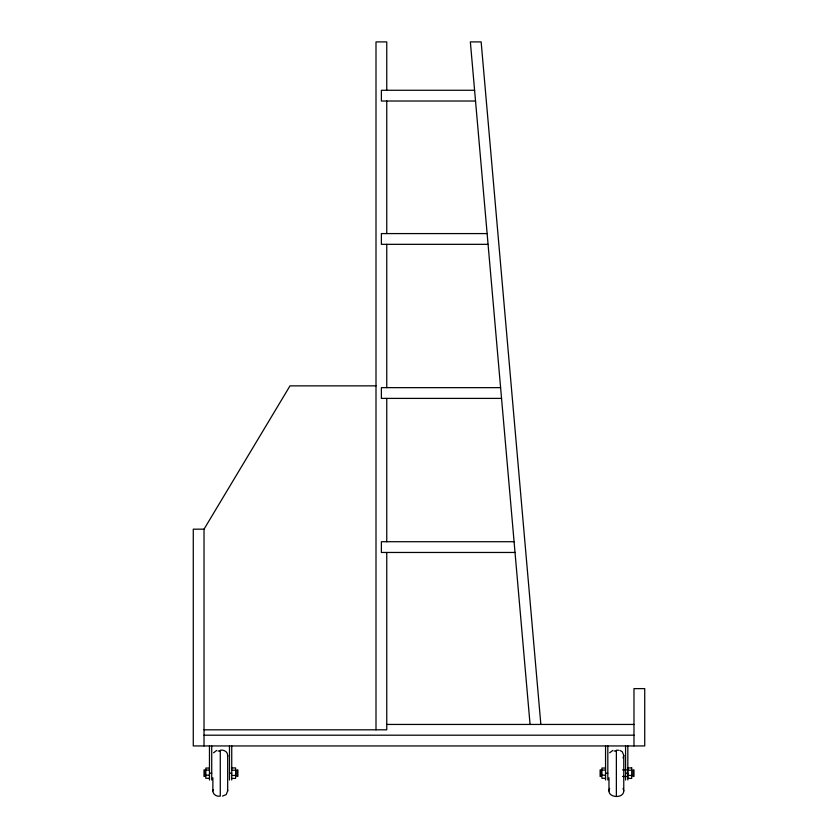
<?xml version="1.0" encoding="UTF-8"?>
<svg xmlns="http://www.w3.org/2000/svg" width="838" height="838" viewBox="0 0 838 838"><rect width="100%" height="100%" fill="white"/><g stroke="black" fill="none" stroke-linecap="round" stroke-linejoin="round"><path stroke-width="1.26" d="M222.531 796.1L226.166 794.592L227.674 790.957L227.674 755.384C227.737 751.581 223.652 749.539 220.279 750.24L220.279 796.1C216.393 797.074 211.857 793.837 213.051 789.626M227.496 756.714L227.674 755.384M619.963 750.419L622.267 751.749L623.765 755.384L623.765 790.957C623.451 799.745 605.298 797.399 609.655 788.39M623.765 755.384L623.084 757.95M204.022 745.946L204.022 529.176L290.011 385.857L376 385.857M213.564 752.807L216.686 750.419M609.655 752.807L612.788 750.419M474.591 90.274L381.384 90.274L381.384 101.021L475.523 101.021M487.129 233.582L381.384 233.582L381.384 244.329L488.062 244.329M500.6 387.648L381.384 387.648L381.384 398.396L501.543 398.396M204.022 529.176L193.274 529.176L193.274 745.946L644.726 745.946L644.726 688.616L633.978 688.616L633.978 745.946M514.082 541.715L381.384 541.715L381.384 552.462L515.024 552.462M386.758 724.441L633.978 724.441M204.022 729.814L386.758 729.814L386.758 552.462M204.022 735.198L633.978 735.198M618.633 750.24L616.37 750.24L616.37 796.1M218.016 751.016L220.279 751.016M614.118 751.016L616.37 751.016M209.437 768.048L205.834 768.048L205.834 778.293L209.437 778.293M231.738 767.933L235.625 767.933L235.625 778.408L231.738 778.408M605.539 768.048L601.925 768.048L601.925 778.293L605.539 778.293M622.519 769.86L626.415 769.86M205.834 770.08L209.437 770.08M601.925 770.08L605.539 770.08M231.56 770.206L235.625 770.206M627.652 770.206L631.716 770.206M209.469 773.191L211.721 773.191M229.476 773.191L231.738 773.191M605.56 773.191L607.822 773.191M625.577 773.191L627.83 773.191M205.834 775.202L209.437 775.202M601.925 775.202L605.539 775.202M231.738 775.443L235.625 775.443M627.652 775.443L631.716 775.443M622.519 776.48L626.415 776.48M623.084 788.39L623.765 790.957M227.496 789.626L227.674 790.957M540.856 724.441L481.148 41.9L470.359 41.9L530.066 724.441M633.978 769.86L633.978 776.48M633.067 769.86L633.067 776.48M627.83 745.946L627.83 780M625.577 745.946L625.577 780M608.975 777.769L608.975 790.957M607.822 745.946L607.822 780M605.56 745.946L605.56 780M601.024 769.86L601.024 776.48M600.123 769.86L600.123 776.48M386.758 90.274L386.758 41.9L376 41.9L376 729.814M386.758 101.021L386.758 233.582M386.758 244.329L386.758 387.648M386.758 398.396L386.758 541.715M237.877 769.86L237.877 776.48M236.976 769.86L236.976 776.48M231.738 745.946L231.738 780M229.476 745.946L229.476 780M212.873 777.769L212.873 790.957M211.721 745.946L211.721 780M209.469 745.946L209.469 780M204.933 769.86L204.933 776.48M204.022 769.86L204.022 776.48M631.716 767.933L627.652 767.933L627.652 778.408L631.716 778.408L631.716 767.933"/></g></svg>
